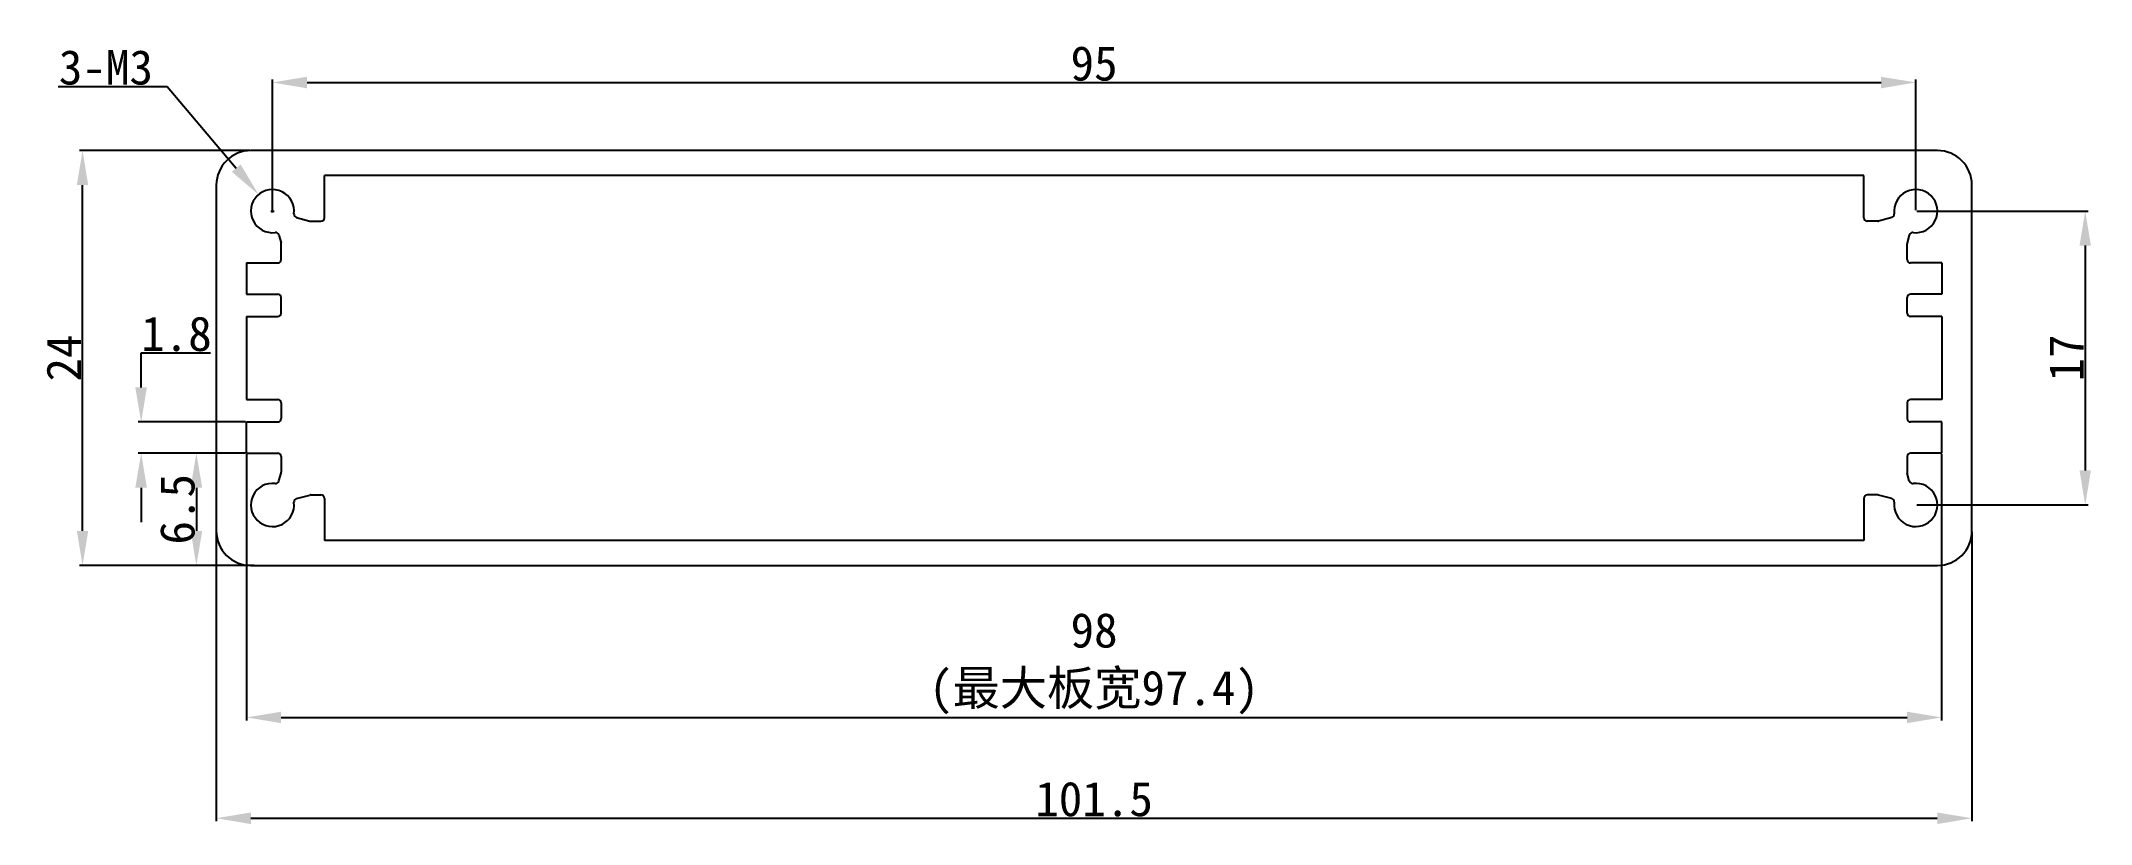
# Model space of a CAD drawing. Header units: inches. Extents: x 339 to 457, y 23 to 68.
import ezdxf

# ---------------------------------------------------------------- set-up
doc = ezdxf.new("R2010")
doc.units = ezdxf.units.IN
doc.header["$MEASUREMENT"] = 0
doc.header["$PDMODE"] = 3
for name, color, linetype, lineweight in [('1', 30, 'Continuous', 13), ('标注线', 7, 'Continuous', 13), ('粗实线', 7, 'Continuous', 25)]:
    doc.layers.add(name, color=color, linetype=linetype, lineweight=lineweight)
doc.styles.get("Standard").update_dxf_attribs({"font": 'simhei.ttf'})
doc.dimstyles.new('副本 Standard', dxfattribs={"dimtxt": 2, "dimasz": 2, "dimexe": 0.18, "dimexo": 0.0625, "dimgap": 0.09, "dimtad": 1, "dimtoh": 1, "dimdec": 5, "dimdsep": 46, "dimtxsty": 'Standard', "dimcen": 0.09, "dimadec": 0, "dimazin": 0, "dimtfac": 1, "dimtdec": 5, "dimtofl": 0, "dimtmove": 0, "dimatfit": 3, "dimfxl": 1, "dimtolj": 1, "dimtzin": 0, "dimarcsym": 0})

# ---------------------------------------------------------------- blocks, each defined once
blk = doc.blocks.new('*D49')
at = {"layer": 'Defpoints', "color": 0, "transparency": 16777216}
for p in [(348.91, 39.8), (450.41, 39.8), (450.41, 23.18)]:
    blk.add_point(p, dxfattribs=at)
at = {"layer": '标注线', "color": 0, "lineweight": -2, "transparency": 16777216}
for p, q in [((348.91, 39.74), (348.91, 23)), ((450.41, 39.74), (450.41, 23)), ((350.91, 23.18), (448.41, 23.18))]:
    blk.add_line(p, q, dxfattribs=at)
at = {"layer": '标注线', "color": 0, "transparency": 16777216}
for points in [[(350.91, 23.51), (350.91, 22.84), (348.91, 23.18)], [(448.41, 23.51), (448.41, 22.84), (450.41, 23.18)]]:
    blk.add_solid(points, dxfattribs=at)
at = {"layer": '标注线', "color": 0, "transparency": 16777216, "insert": (399.66, 24.28), "char_height": 2, "attachment_point": 5}
blk.add_mtext('\\A1;101.5', dxfattribs=at)
blk = doc.blocks.new('*D50')
at = {"layer": 'Defpoints', "color": 0, "transparency": 16777216}
for p in [(341.18, 61.8), (350.91, 61.8), (350.91, 37.8)]:
    blk.add_point(p, dxfattribs=at)
at = {"layer": '标注线', "color": 0, "lineweight": -2, "transparency": 16777216}
for p, q in [((350.85, 61.8), (341, 61.8)), ((341.18, 39.8), (341.18, 59.8)), ((350.85, 37.8), (341, 37.8))]:
    blk.add_line(p, q, dxfattribs=at)
at = {"layer": '标注线', "color": 0, "transparency": 16777216}
for points in [[(340.85, 59.8), (341.51, 59.8), (341.18, 61.8)], [(340.85, 39.8), (341.51, 39.8), (341.18, 37.8)]]:
    blk.add_solid(points, dxfattribs=at)
at = {"layer": '标注线', "color": 0, "transparency": 16777216, "insert": (340.09, 49.8), "char_height": 2, "attachment_point": 5, "rotation": 90}
blk.add_mtext('\\A1;24', dxfattribs=at)
blk = doc.blocks.new('*D51')
at = {"layer": 'Defpoints', "color": 0, "transparency": 16777216}
for p in [(344.57, 46.1), (350.66, 46.1), (350.66, 44.3)]:
    blk.add_point(p, dxfattribs=at)
at = {"layer": '标注线', "color": 0, "lineweight": -2, "transparency": 16777216}
for p, q in [((344.57, 48.1), (344.57, 50.1)), ((344.57, 50.1), (348.57, 50.1)), ((350.6, 46.1), (344.39, 46.1)), ((350.6, 44.3), (344.39, 44.3)), ((344.57, 42.3), (344.57, 40.3))]:
    blk.add_line(p, q, dxfattribs=at)
at = {"layer": '标注线', "color": 0, "transparency": 16777216}
for points in [[(344.23, 48.1), (344.9, 48.1), (344.57, 46.1)], [(344.23, 42.3), (344.9, 42.3), (344.57, 44.3)]]:
    blk.add_solid(points, dxfattribs=at)
at = {"layer": '标注线', "color": 0, "transparency": 16777216, "insert": (346.61, 51.19), "char_height": 2, "attachment_point": 5}
blk.add_mtext('\\A1;1.8', dxfattribs=at)
blk = doc.blocks.new('*D52')
at = {"layer": 'Defpoints', "color": 0, "transparency": 16777216}
for p in [(350.66, 44.3), (347.76, 37.8), (351.16, 37.8)]:
    blk.add_point(p, dxfattribs=at)
at = {"layer": '标注线', "color": 0, "lineweight": -2, "transparency": 16777216}
for p, q in [((350.6, 44.3), (347.58, 44.3)), ((347.76, 42.3), (347.76, 39.8)), ((351.1, 37.8), (347.58, 37.8))]:
    blk.add_line(p, q, dxfattribs=at)
at = {"layer": '标注线', "color": 0, "transparency": 16777216}
for points in [[(347.43, 42.3), (348.1, 42.3), (347.76, 44.3)], [(347.43, 39.8), (348.1, 39.8), (347.76, 37.8)]]:
    blk.add_solid(points, dxfattribs=at)
at = {"layer": '标注线', "color": 0, "transparency": 16777216, "insert": (346.67, 41.05), "char_height": 2, "attachment_point": 5, "rotation": 90}
blk.add_mtext('\\A1;6.5', dxfattribs=at)
blk = doc.blocks.new('*D54')
at = {"layer": '1', "color": 0, "lineweight": -2, "transparency": 16777216}
for p, q in [((350.66, 44.24), (350.66, 28.83)), ((448.66, 44.24), (448.66, 28.83)), ((352.66, 29.01), (446.66, 29.01))]:
    blk.add_line(p, q, dxfattribs=at)
at = {"layer": '1', "color": 0, "transparency": 16777216}
for points in [[(352.66, 29.34), (352.66, 28.68), (350.66, 29.01)], [(446.66, 29.34), (446.66, 28.68), (448.66, 29.01)]]:
    blk.add_solid(points, dxfattribs=at)
at = {"layer": 'Defpoints', "color": 0, "transparency": 16777216}
for p in [(350.66, 44.3), (448.66, 44.3), (448.66, 29.01)]:
    blk.add_point(p, dxfattribs=at)
at = {"layer": '1', "color": 0, "transparency": 16777216, "insert": (399.66, 32.12), "char_height": 2, "attachment_point": 5}
blk.add_mtext('\\A1;98\\P(最大板宽97.4)', dxfattribs=at)
blk = doc.blocks.new('*D55')
at = {"layer": 'Defpoints', "color": 0, "transparency": 16777216}
for p in [(447.16, 65.74), (352.16, 58.3), (447.16, 58.3)]:
    blk.add_point(p, dxfattribs=at)
at = {"layer": '标注线', "color": 0, "lineweight": -2, "transparency": 16777216}
for p, q in [((352.16, 58.36), (352.16, 65.92)), ((354.16, 65.74), (445.16, 65.74)), ((447.16, 58.36), (447.16, 65.92))]:
    blk.add_line(p, q, dxfattribs=at)
at = {"layer": '标注线', "color": 0, "transparency": 16777216}
for points in [[(354.16, 66.07), (354.16, 65.4), (352.16, 65.74)], [(445.16, 66.07), (445.16, 65.4), (447.16, 65.74)]]:
    blk.add_solid(points, dxfattribs=at)
at = {"layer": '标注线', "color": 0, "transparency": 16777216, "insert": (399.66, 66.83), "char_height": 2, "attachment_point": 5}
blk.add_mtext('\\A1;95', dxfattribs=at)
blk = doc.blocks.new('*D56')
at = {"layer": 'Defpoints', "color": 0, "transparency": 16777216}
for p in [(447.16, 58.3), (447.16, 41.3), (456.96, 41.3)]:
    blk.add_point(p, dxfattribs=at)
at = {"layer": '标注线', "color": 0, "lineweight": -2, "transparency": 16777216}
for p, q in [((447.23, 58.3), (457.14, 58.3)), ((456.96, 56.3), (456.96, 43.3)), ((447.23, 41.3), (457.14, 41.3))]:
    blk.add_line(p, q, dxfattribs=at)
at = {"layer": '标注线', "color": 0, "transparency": 16777216}
for points in [[(456.63, 56.3), (457.29, 56.3), (456.96, 58.3)], [(456.63, 43.3), (457.29, 43.3), (456.96, 41.3)]]:
    blk.add_solid(points, dxfattribs=at)
at = {"layer": '标注线', "color": 0, "transparency": 16777216, "insert": (455.87, 49.8), "char_height": 2, "attachment_point": 5, "rotation": 90}
blk.add_mtext('\\A1;17', dxfattribs=at)
blk = doc.blocks.new('*D57')
at = {"layer": 'Defpoints', "color": 0, "transparency": 16777216}
for p in [(351.36, 59.25), (352.16, 58.3)]:
    blk.add_point(p, dxfattribs=at)
at = {"layer": '标注线', "color": 0, "lineweight": -2, "transparency": 16777216}
for p, q in [((339.78, 65.51), (346.07, 65.51)), ((346.07, 65.51), (350.07, 60.78)), ((352.07, 58.3), (352.25, 58.3)), ((352.16, 58.21), (352.16, 58.39))]:
    blk.add_line(p, q, dxfattribs=at)
at = {"layer": '标注线', "color": 0, "transparency": 16777216}
blk.add_solid([(350.32, 61), (349.81, 60.57), (351.36, 59.25)], dxfattribs=at)
at = {"layer": '标注线', "color": 0, "transparency": 16777216, "insert": (342.53, 66.6), "char_height": 2, "attachment_point": 5}
blk.add_mtext('\\A1;3-M3', dxfattribs=at)

msp = doc.modelspace()

# ---------------------------------------------------------------- linework, layer by layer
at = {"layer": '粗实线'}
for p, q in [((448.413226, 61.799032), (350.913226, 61.799032)), ((348.913226, 59.799032), (348.913226, 39.799032)), ((444.163226, 60.349032), (355.163226, 60.349032)), ((355.163226, 57.916689), (355.163226, 60.349032)), ((444.163226, 57.916689), (444.163226, 60.349032)), ((450.413226, 39.799032), (450.413226, 59.799032)), ((352.534926, 56.911827), (352.656411, 56.45844)), ((353.550431, 57.927332), (354.311125, 57.723504)), ((354.362889, 57.716689), (354.963226, 57.716689)), ((444.963562, 57.716689), (444.363226, 57.716689)), ((445.77602, 57.927332), (445.015326, 57.723504)), ((446.791525, 56.911827), (446.67004, 56.45844)), ((352.663226, 55.499032), (352.663226, 56.406676)), ((446.663226, 55.499032), (446.663226, 56.406676)), ((350.663226, 55.299032), (350.663226, 53.499032)), ((350.663226, 55.299032), (352.463226, 55.299032)), ((448.663226, 55.299032), (446.863226, 55.299032)), ((448.663226, 55.299032), (448.663226, 53.499032)), ((350.663226, 53.499032), (352.463226, 53.499032)), ((448.663226, 53.499032), (446.863226, 53.499032)), ((350.663226, 52.199032), (352.463226, 52.199032)), ((350.663226, 52.199032), (350.663226, 47.399032)), ((352.663226, 52.399032), (352.663226, 53.299032)), ((446.663226, 52.399032), (446.663226, 53.299032)), ((448.663226, 52.199032), (446.863226, 52.199032)), ((448.663226, 52.199032), (448.663226, 47.399032)), ((350.663226, 47.399032), (352.463226, 47.399032)), ((352.663226, 47.199032), (352.663226, 46.299032)), ((446.663226, 47.199032), (446.663226, 46.299032)), ((448.663226, 47.399032), (446.863226, 47.399032)), ((350.663226, 44.299032), (350.663226, 46.099032)), ((350.663226, 46.099032), (352.463226, 46.099032)), ((448.663226, 46.099032), (446.863226, 46.099032)), ((448.663226, 44.299032), (448.663226, 46.099032)), ((350.663226, 44.299032), (352.463226, 44.299032)), ((352.663226, 44.099032), (352.663226, 43.191388)), ((446.663226, 44.099032), (446.663226, 43.191388)), ((448.663226, 44.299032), (446.863226, 44.299032)), ((352.534926, 42.686237), (352.656411, 43.139624)), ((446.791525, 42.686237), (446.67004, 43.139624)), ((353.550431, 41.670733), (354.311125, 41.87456)), ((354.362889, 41.881375), (354.963226, 41.881375)), ((355.163226, 41.681375), (355.163226, 39.249032)), ((444.163226, 41.681375), (444.163226, 39.249032)), ((444.963562, 41.881375), (444.363226, 41.881375)), ((445.77602, 41.670733), (445.015326, 41.87456)), ((444.163226, 39.249032), (355.163226, 39.249032)), ((350.913226, 37.799032), (448.413226, 37.799032))]:
    msp.add_line(p, q, dxfattribs=at)
for centre, radius, start, end in [((350.913226, 59.799032), 2, 90, 180), ((448.413226, 59.799032), 2, 0, 90), ((352.163226, 58.299032), 1.25, 352.92814177, 277.07185823), ((447.163226, 58.299032), 1.25, 262.92814177, 187.07185823), ((353.602195, 58.120517), 0.2, 172.92814177, 255), ((445.724256, 58.120517), 0.2, 285, 7.07185823), ((352.341741, 56.860063), 0.2, 15, 97.07185823), ((354.362889, 57.916689), 0.2, 255, 270), ((354.963226, 57.916689), 0.2, 270, 0), ((444.363226, 57.916689), 0.2, 180, 270), ((444.963562, 57.916689), 0.2, 270, 285), ((446.98471, 56.860063), 0.2, 82.92814177, 165), ((352.463226, 56.406676), 0.2, 0, 15), ((446.863226, 56.406676), 0.2, 165, 180), ((352.463226, 55.499032), 0.2, 270, 360), ((446.863226, 55.499032), 0.2, 180, 270), ((352.463226, 53.299032), 0.2, 0, 90), ((446.863226, 53.299032), 0.2, 90, 180), ((352.463226, 52.399032), 0.2, 270, 0), ((446.863226, 52.399032), 0.2, 180, 270), ((352.463226, 47.199032), 0.2, 0, 90), ((352.463226, 46.299032), 0.2, 270, 0), ((446.863226, 47.199032), 0.2, 90, 180), ((446.863226, 46.299032), 0.2, 180, 270), ((352.463226, 44.099032), 0.2, 0, 90), ((446.863226, 44.099032), 0.2, 90, 180), ((352.341741, 42.738001), 0.2, 262.92814177, 345), ((352.463226, 43.191388), 0.2, 345, 0), ((446.863226, 43.191388), 0.2, 180, 195), ((446.98471, 42.738001), 0.2, 195, 277.07185823), ((352.163226, 41.299032), 1.25, 82.92814177, 7.07185823), ((353.602195, 41.477547), 0.2, 105, 187.07185823), ((354.362889, 41.681375), 0.2, 90, 105), ((354.963226, 41.681375), 0.2, 0, 90), ((444.363226, 41.681375), 0.2, 90, 180), ((444.963562, 41.681375), 0.2, 75, 90), ((445.724256, 41.477547), 0.2, 352.92814177, 75), ((447.163226, 41.299032), 1.25, 172.92814177, 97.07185823), ((350.913226, 39.799032), 2, 180, 270), ((448.413226, 39.799032), 2, 270, 0)]:
    msp.add_arc(centre, radius, start, end, dxfattribs=at)

# ---------------------------------------------------------------- dimensions: what is measured, and where the dimension line sits
at = {"layer": '1'}
dim = msp.add_linear_dim(base=(448.663226, 29.010139), p1=(350.663226, 44.299032), p2=(448.663226, 44.299032), text='<>\\P(最大板宽97.4)', dimstyle='副本 Standard', dxfattribs=at)
dim.commit()
dim.dimension.update_dxf_attribs({"geometry": '*D54', "text_midpoint": (399.663226, 29.010139), "dimtype": 160})
at = {"layer": '标注线'}
dim = msp.add_radius_dim(center=(352.163226, 58.299032), mpoint=(351.35684, 59.254146), text='3-M3', dimstyle='副本 Standard', dxfattribs=at)
dim.commit()
dim.dimension.update_dxf_attribs({"geometry": '*D57', "text_midpoint": (342.528026, 65.512425), "dimtype": 164})
for base, p1, p2, picture, middle in [((447.163226, 65.736714), (352.163226, 58.299032), (447.163226, 58.299032), '*D55', (399.663226, 66.826714)), ((450.413226, 23.176958), (348.913226, 39.799032), (450.413226, 39.799032), '*D49', (399.663226, 24.278194))]:
    dim = msp.add_linear_dim(base=base, p1=p1, p2=p2, dimstyle='副本 Standard', dxfattribs=at)
    dim.commit()
    dim.dimension.update_dxf_attribs({"geometry": picture, "text_midpoint": middle})
for base, p1, p2, picture, middle in [((341.181016, 61.799032), (350.913226, 37.799032), (350.913226, 61.799032), '*D50', (340.091016, 49.799032)), ((456.961181, 41.299032), (447.163226, 58.299032), (447.163226, 41.299032), '*D56', (455.871181, 49.799032)), ((344.566177, 46.099032), (350.663226, 44.299032), (350.663226, 46.099032), '*D51', (346.611234, 51.189032)), ((347.763568, 37.799032), (350.663226, 44.299032), (351.163226, 37.799032), '*D52', (346.673568, 41.049032))]:
    dim = msp.add_linear_dim(base=base, p1=p1, p2=p2, angle=90, dimstyle='副本 Standard', dxfattribs=at)
    dim.commit()
    dim.dimension.update_dxf_attribs({"geometry": picture, "text_midpoint": middle})

doc.saveas('drawing.dxf')
